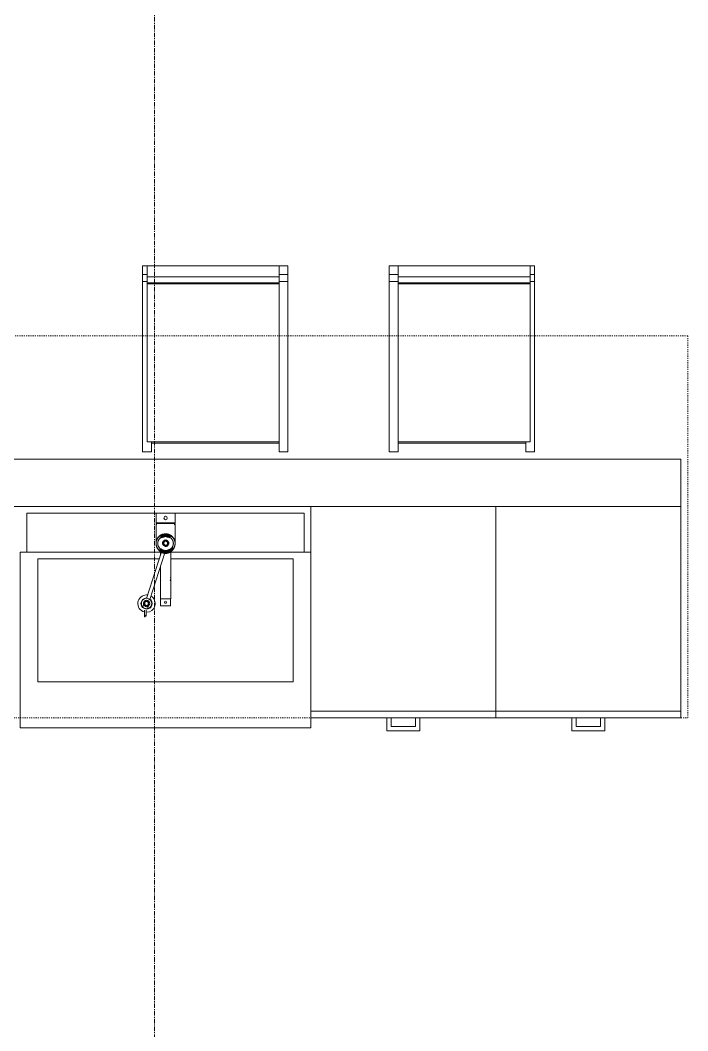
# Model space of a CAD drawing. Header units: inches. Extents: x -4217 to -1814, y 9706 to 12425.
# Drawn here: x -2188.6 to -2112.8, y 10627.2 to 10742 of the extents above; entities that cross this region are included whole.
import ezdxf

# ---------------------------------------------------------------- set-up
doc = ezdxf.new("R2010")
doc.units = ezdxf.units.IN
doc.header["$MEASUREMENT"] = 0
doc.linetypes.add('Dash', pattern=[0.25, 0.125, -0.125])
doc.linetypes.add('Grid Line 1_2_', pattern=[0.875, 0.5, -0.125, 0.125, -0.125])
for name, color, linetype, lineweight in [('A-GENM-2', 250, 'Continuous', 9), ('A-GENM-3', 10, 'Continuous', 50), ('A-WALL-4', 50, 'Continuous', 13), ('I-FURN-1', 250, 'Continuous', 9), ('P-SANR-FIXT-2', 250, 'Continuous', 9), ('Q-CASE-3', 250, 'Continuous', 9), ('Q-CASE-HDLN-1', 250, 'Dash', 9), ('S-GRID-1', 1, 'Grid Line 1_2_', 9)]:
    doc.layers.add(name, color=color, linetype=linetype, lineweight=lineweight)

msp = doc.modelspace()

# ---------------------------------------------------------------- linework, layer by layer
at = {"layer": 'A-GENM-2'}
for p, q in [((-2173.1669, 10686.00475), (-2173.1669, 10684.9018)), ((-2173.1669, 10686.00475), (-2171.00155, 10686.00475)), ((-2171.00155, 10684.9018), (-2171.00155, 10686.00475)), ((-2171.00155, 10684.9018), (-2173.1669, 10684.9018)), ((-2173.1669, 10684.82365), (-2173.1669, 10682.55987)), ((-2173.1669, 10684.82365), (-2171.00155, 10684.82365)), ((-2173.10785, 10684.9018), (-2173.10785, 10684.66131)), ((-2171.0606, 10684.66131), (-2171.0606, 10684.9018)), ((-2171.00155, 10682.55987), (-2171.00155, 10684.82365)), ((-2172.54627, 10681.5894), (-2174.25946, 10676.31675)), ((-2173.8857, 10676.193), (-2172.16974, 10681.47419)), ((-2172.67478, 10681.66), (-2172.67478, 10681.19389)), ((-2171.49367, 10676.26065), (-2171.49367, 10681.66)), ((-2172.67478, 10679.92809), (-2172.67478, 10676.26065)), ((-2172.67478, 10678.58507), (-2172.67478, 10677.66793)), ((-2171.49367, 10677.66793), (-2171.49367, 10678.58507)), ((-2172.65465, 10676.26065), (-2172.67478, 10676.26065)), ((-2172.65509, 10676.26065), (-2172.65509, 10675.47325)), ((-2172.59566, 10676.26065), (-2172.60647, 10676.26065)), ((-2172.50181, 10676.26065), (-2172.58104, 10676.26065)), ((-2172.3795, 10676.26065), (-2172.48918, 10676.26065)), ((-2172.23707, 10676.26065), (-2172.3702, 10676.26065)), ((-2172.36966, 10676.26065), (-2172.23731, 10676.26065)), ((-2171.93636, 10676.26065), (-2172.23209, 10676.26065)), ((-2172.23198, 10676.26065), (-2171.93647, 10676.26065)), ((-2171.79825, 10676.26065), (-2171.93138, 10676.26065)), ((-2171.93114, 10676.26065), (-2171.79879, 10676.26065)), ((-2171.67927, 10676.26065), (-2171.78895, 10676.26065)), ((-2171.58741, 10676.26065), (-2171.66664, 10676.26065)), ((-2171.49367, 10676.26065), (-2171.57279, 10676.26065)), ((-2171.51336, 10675.47325), (-2171.51336, 10676.26065)), ((-2174.67641, 10675.32636), (-2174.54413, 10675.74551)), ((-2174.54413, 10675.74551), (-2174.49222, 10675.72913)), ((-2173.99399, 10675.57189), (-2174.12737, 10675.14926)), ((-2171.51336, 10675.47325), (-2172.65509, 10675.47325)), ((-2174.48218, 10674.98128), (-2174.48218, 10674.31614)), ((-2174.28533, 10674.31614), (-2174.28533, 10674.98128))]:
    msp.add_line(p, q, dxfattribs=at)
at = {"layer": 'A-GENM-2', "flags": 128}
for points in [[(-2172.08423, 10683.58892), (-2172.12731, 10683.58811), (-2172.17032, 10683.58566), (-2172.2132, 10683.58159), (-2172.25588, 10683.57591), (-2172.29829, 10683.56861), (-2172.34037, 10683.55971), (-2172.38205, 10683.54923), (-2172.42327, 10683.53718), (-2172.46395, 10683.52357), (-2172.50405, 10683.50843), (-2172.54348, 10683.49177), (-2172.5822, 10683.47364), (-2172.62014, 10683.45404), (-2172.65724, 10683.43301), (-2172.69343, 10683.41059), (-2172.72867, 10683.3868), (-2172.7629, 10683.36169), (-2172.79605, 10683.33528), (-2172.82809, 10683.30763), (-2172.85894, 10683.27877), (-2172.88857, 10683.24874), (-2172.91692, 10683.2176), (-2172.94395, 10683.1854), (-2172.96962, 10683.15217), (-2172.99387, 10683.11798), (-2173.01667, 10683.08288), (-2173.03798, 10683.04693), (-2173.05776, 10683.01018), (-2173.07599, 10682.97269), (-2173.09262, 10682.93452), (-2173.10763, 10682.89573), (-2173.12099, 10682.85639), (-2173.13268, 10682.81657), (-2173.14269, 10682.77632), (-2173.15098, 10682.73571), (-2173.15756, 10682.69481), (-2173.16239, 10682.65368), (-2173.16549, 10682.6124), (-2173.16684, 10682.57104), (-2173.1669, 10682.55987)], [(-2172.08423, 10683.64254), (-2172.12752, 10683.64168), (-2172.17075, 10683.63908), (-2172.21383, 10683.63476), (-2172.25672, 10683.62872), (-2172.29932, 10683.62096), (-2172.34158, 10683.61151), (-2172.38343, 10683.60038), (-2172.4248, 10683.58758), (-2172.46562, 10683.57314), (-2172.50584, 10683.55708), (-2172.54538, 10683.53942), (-2172.58418, 10683.5202), (-2172.62219, 10683.49944), (-2172.65933, 10683.47717), (-2172.69555, 10683.45344), (-2172.73079, 10683.42828), (-2172.765, 10683.40173), (-2172.79813, 10683.37383), (-2172.8301, 10683.34463), (-2172.86089, 10683.31418), (-2172.89043, 10683.28251), (-2172.91869, 10683.2497), (-2172.9456, 10683.21577), (-2172.97115, 10683.1808), (-2172.99527, 10683.14484), (-2173.01793, 10683.10794), (-2173.0391, 10683.07016), (-2173.05874, 10683.03157), (-2173.07683, 10682.99222), (-2173.09332, 10682.95218), (-2173.1082, 10682.91152), (-2173.12145, 10682.87029)], [(-2172.73079, 10683.42828), (-2172.765, 10683.40173), (-2172.79813, 10683.37383), (-2172.8301, 10683.34463), (-2172.86089, 10683.31418), (-2172.89043, 10683.28251), (-2172.91869, 10683.2497), (-2172.9456, 10683.21577), (-2172.97115, 10683.1808), (-2172.99527, 10683.14484), (-2173.01793, 10683.10794), (-2173.0391, 10683.07016), (-2173.05874, 10683.03157), (-2173.07683, 10682.99222), (-2173.09332, 10682.95218)], [(-2172.73079, 10683.42828), (-2172.765, 10683.40173), (-2172.79813, 10683.37383), (-2172.8301, 10683.34463), (-2172.86089, 10683.31418), (-2172.89043, 10683.28251), (-2172.91869, 10683.2497), (-2172.9456, 10683.21577), (-2172.97115, 10683.1808), (-2172.99527, 10683.14484), (-2173.01793, 10683.10794), (-2173.0391, 10683.07016), (-2173.05874, 10683.03157), (-2173.07683, 10682.99222), (-2173.09332, 10682.95218)], [(-2172.73079, 10683.42828), (-2172.765, 10683.40173), (-2172.79813, 10683.37383), (-2172.8301, 10683.34463), (-2172.86089, 10683.31418), (-2172.89043, 10683.28251), (-2172.91869, 10683.2497), (-2172.9456, 10683.21577), (-2172.97115, 10683.1808), (-2172.99527, 10683.14484), (-2173.01793, 10683.10794), (-2173.0391, 10683.07016), (-2173.05874, 10683.03157), (-2173.07683, 10682.99222), (-2173.09332, 10682.95218)], [(-2172.73079, 10683.42828), (-2172.765, 10683.40173), (-2172.79813, 10683.37383), (-2172.8301, 10683.34463), (-2172.86089, 10683.31418), (-2172.89043, 10683.28251), (-2172.91869, 10683.2497), (-2172.9456, 10683.21577), (-2172.97115, 10683.1808), (-2172.99527, 10683.14484), (-2173.01793, 10683.10794), (-2173.0391, 10683.07016), (-2173.05874, 10683.03157), (-2173.07683, 10682.99222), (-2173.09332, 10682.95218)], [(-2172.73079, 10683.42828), (-2172.765, 10683.40173), (-2172.79813, 10683.37383), (-2172.8301, 10683.34463), (-2172.86089, 10683.31418), (-2172.89043, 10683.28251), (-2172.91869, 10683.2497), (-2172.9456, 10683.21577), (-2172.97115, 10683.1808), (-2172.99527, 10683.14484), (-2173.01793, 10683.10794), (-2173.0391, 10683.07016), (-2173.05874, 10683.03157), (-2173.07683, 10682.99222), (-2173.09332, 10682.95218)], [(-2172.97005, 10682.55987), (-2172.96935, 10682.59292), (-2172.96726, 10682.62592), (-2172.96376, 10682.65882), (-2172.95888, 10682.69157), (-2172.95262, 10682.72412), (-2172.94498, 10682.75642), (-2172.93598, 10682.78841), (-2172.92563, 10682.82006), (-2172.91394, 10682.8513), (-2172.90093, 10682.88209), (-2172.88662, 10682.91239), (-2172.87103, 10682.94214), (-2172.85419, 10682.9713), (-2172.83611, 10682.99981), (-2172.81682, 10683.02764), (-2172.79636, 10683.05474), (-2172.77475, 10683.08107), (-2172.75203, 10683.10657), (-2172.72823, 10683.13122), (-2172.70339, 10683.15496), (-2172.67754, 10683.17777), (-2172.65073, 10683.19959), (-2172.623, 10683.2204), (-2172.59438, 10683.24016), (-2172.56494, 10683.25883), (-2172.53471, 10683.27639), (-2172.50374, 10683.29279), (-2172.47209, 10683.30803), (-2172.43979, 10683.32206), (-2172.40692, 10683.33487), (-2172.37351, 10683.34643), (-2172.33963, 10683.35672), (-2172.30532, 10683.36572), (-2172.27065, 10683.37343), (-2172.23567, 10683.37981), (-2172.20045, 10683.38487), (-2172.16503, 10683.3886), (-2172.12947, 10683.39098), (-2172.09385, 10683.39202), (-2172.08423, 10683.39207)], [(-2172.08423, 10683.64254), (-2172.12752, 10683.64168), (-2172.17075, 10683.63908), (-2172.21383, 10683.63476), (-2172.25672, 10683.62872), (-2172.29932, 10683.62096), (-2172.34158, 10683.61151), (-2172.38343, 10683.60038), (-2172.4248, 10683.58758), (-2172.46562, 10683.57314), (-2172.50584, 10683.55708), (-2172.54538, 10683.53942), (-2172.58418, 10683.5202), (-2172.62219, 10683.49944), (-2172.65933, 10683.47717), (-2172.69555, 10683.45344)], [(-2172.08423, 10683.64254), (-2172.12752, 10683.64168), (-2172.17075, 10683.63908), (-2172.21383, 10683.63476), (-2172.25672, 10683.62872), (-2172.29932, 10683.62096), (-2172.34158, 10683.61151), (-2172.38343, 10683.60038), (-2172.4248, 10683.58758), (-2172.46562, 10683.57314), (-2172.50584, 10683.55708), (-2172.54538, 10683.53942), (-2172.58418, 10683.5202), (-2172.62219, 10683.49944), (-2172.65933, 10683.47717), (-2172.69555, 10683.45344)], [(-2172.08423, 10683.64254), (-2172.12752, 10683.64168), (-2172.17075, 10683.63908), (-2172.21383, 10683.63476), (-2172.25672, 10683.62872), (-2172.29932, 10683.62096), (-2172.34158, 10683.61151), (-2172.38343, 10683.60038), (-2172.4248, 10683.58758), (-2172.46562, 10683.57314), (-2172.50584, 10683.55708), (-2172.54538, 10683.53942), (-2172.58418, 10683.5202), (-2172.62219, 10683.49944), (-2172.65933, 10683.47717), (-2172.69555, 10683.45344)], [(-2172.08423, 10683.64254), (-2172.12752, 10683.64168), (-2172.17075, 10683.63908), (-2172.21383, 10683.63476), (-2172.25672, 10683.62872), (-2172.29932, 10683.62096), (-2172.34158, 10683.61151), (-2172.38343, 10683.60038), (-2172.4248, 10683.58758), (-2172.46562, 10683.57314), (-2172.50584, 10683.55708), (-2172.54538, 10683.53942), (-2172.58418, 10683.5202), (-2172.62219, 10683.49944), (-2172.65933, 10683.47717), (-2172.69555, 10683.45344)], [(-2172.08423, 10683.64254), (-2172.12752, 10683.64168), (-2172.17075, 10683.63908), (-2172.21383, 10683.63476), (-2172.25672, 10683.62872), (-2172.29932, 10683.62096), (-2172.34158, 10683.61151), (-2172.38343, 10683.60038), (-2172.4248, 10683.58758), (-2172.46562, 10683.57314), (-2172.50584, 10683.55708), (-2172.54538, 10683.53942), (-2172.58418, 10683.5202), (-2172.62219, 10683.49944), (-2172.65933, 10683.47717), (-2172.69555, 10683.45344)], [(-2171.05289, 10682.88933), (-2171.06689, 10682.9303), (-2171.08252, 10682.97069), (-2171.09975, 10683.01042), (-2171.11855, 10683.04943), (-2171.1389, 10683.08765), (-2171.16077, 10683.12503), (-2171.18411, 10683.16151), (-2171.20888, 10683.19702), (-2171.23506, 10683.23152), (-2171.2626, 10683.26494), (-2171.29145, 10683.29723), (-2171.32158, 10683.32834), (-2171.35292, 10683.35823), (-2171.38543, 10683.38683), (-2171.41906, 10683.41412), (-2171.45375, 10683.44003), (-2171.48945, 10683.46454), (-2171.5261, 10683.4876), (-2171.56365, 10683.50918), (-2171.60203, 10683.52924), (-2171.64118, 10683.54774), (-2171.68104, 10683.56467), (-2171.72154, 10683.57999), (-2171.76263, 10683.59368), (-2171.80422, 10683.60571), (-2171.84627, 10683.61607), (-2171.8887, 10683.62474), (-2171.93144, 10683.63171), (-2171.97442, 10683.63696), (-2172.01758, 10683.64049), (-2172.06085, 10683.64229), (-2172.08423, 10683.64254)], [(-2171.45375, 10683.44003), (-2171.48945, 10683.46454), (-2171.5261, 10683.4876), (-2171.56365, 10683.50918), (-2171.60203, 10683.52924), (-2171.64118, 10683.54774), (-2171.68104, 10683.56467), (-2171.72154, 10683.57999), (-2171.76263, 10683.59368), (-2171.80422, 10683.60571), (-2171.84627, 10683.61607), (-2171.8887, 10683.62474), (-2171.93144, 10683.63171), (-2171.97442, 10683.63696), (-2172.01758, 10683.64049), (-2172.06085, 10683.64229), (-2172.08423, 10683.64254)], [(-2171.45375, 10683.44003), (-2171.48945, 10683.46454), (-2171.5261, 10683.4876), (-2171.56365, 10683.50918), (-2171.60203, 10683.52924), (-2171.64118, 10683.54774), (-2171.68104, 10683.56467), (-2171.72154, 10683.57999), (-2171.76263, 10683.59368), (-2171.80422, 10683.60571), (-2171.84627, 10683.61607), (-2171.8887, 10683.62474), (-2171.93144, 10683.63171), (-2171.97442, 10683.63696), (-2172.01758, 10683.64049), (-2172.06085, 10683.64229), (-2172.08423, 10683.64254)], [(-2171.45375, 10683.44003), (-2171.48945, 10683.46454), (-2171.5261, 10683.4876), (-2171.56365, 10683.50918), (-2171.60203, 10683.52924), (-2171.64118, 10683.54774), (-2171.68104, 10683.56467), (-2171.72154, 10683.57999), (-2171.76263, 10683.59368), (-2171.80422, 10683.60571), (-2171.84627, 10683.61607), (-2171.8887, 10683.62474), (-2171.93144, 10683.63171), (-2171.97442, 10683.63696), (-2172.01758, 10683.64049), (-2172.06085, 10683.64229), (-2172.08423, 10683.64254)], [(-2171.45375, 10683.44003), (-2171.48945, 10683.46454), (-2171.5261, 10683.4876), (-2171.56365, 10683.50918), (-2171.60203, 10683.52924), (-2171.64118, 10683.54774), (-2171.68104, 10683.56467), (-2171.72154, 10683.57999), (-2171.76263, 10683.59368), (-2171.80422, 10683.60571), (-2171.84627, 10683.61607), (-2171.8887, 10683.62474), (-2171.93144, 10683.63171), (-2171.97442, 10683.63696), (-2172.01758, 10683.64049), (-2172.06085, 10683.64229), (-2172.08423, 10683.64254)], [(-2171.45375, 10683.44003), (-2171.48945, 10683.46454), (-2171.5261, 10683.4876), (-2171.56365, 10683.50918), (-2171.60203, 10683.52924), (-2171.64118, 10683.54774), (-2171.68104, 10683.56467), (-2171.72154, 10683.57999), (-2171.76263, 10683.59368), (-2171.80422, 10683.60571), (-2171.84627, 10683.61607), (-2171.8887, 10683.62474), (-2171.93144, 10683.63171), (-2171.97442, 10683.63696), (-2172.01758, 10683.64049), (-2172.06085, 10683.64229), (-2172.08423, 10683.64254)], [(-2171.00155, 10682.55987), (-2171.00242, 10682.60124), (-2171.00505, 10682.64255), (-2171.00942, 10682.68373), (-2171.01552, 10682.72469), (-2171.02335, 10682.76539), (-2171.0329, 10682.80574), (-2171.04414, 10682.84569), (-2171.05705, 10682.88517), (-2171.07162, 10682.92411), (-2171.08782, 10682.96245), (-2171.10561, 10683.00013), (-2171.12498, 10683.03709), (-2171.14588, 10683.07326), (-2171.16828, 10683.1086), (-2171.19215, 10683.14304), (-2171.21743, 10683.17653), (-2171.2441, 10683.20901), (-2171.2721, 10683.24045), (-2171.30139, 10683.27078), (-2171.33192, 10683.29995), (-2171.36364, 10683.32794), (-2171.39649, 10683.35469), (-2171.43044, 10683.38015), (-2171.46541, 10683.4043), (-2171.50135, 10683.4271), (-2171.53821, 10683.4485), (-2171.57593, 10683.46849), (-2171.61444, 10683.48702), (-2171.65369, 10683.50408), (-2171.69361, 10683.51963), (-2171.73415, 10683.53365), (-2171.77523, 10683.54613), (-2171.81679, 10683.55704), (-2171.85876, 10683.56637), (-2171.90109, 10683.5741), (-2171.94371, 10683.58022), (-2171.98654, 10683.58472), (-2172.02952, 10683.58761), (-2172.07259, 10683.58886), (-2172.08423, 10683.58892)], [(-2172.08423, 10683.39207), (-2172.04859, 10683.3914), (-2172.01301, 10683.38938), (-2171.97755, 10683.38601), (-2171.94226, 10683.38131), (-2171.90721, 10683.37528), (-2171.87245, 10683.36793), (-2171.83804, 10683.35928), (-2171.80404, 10683.34933), (-2171.7705, 10683.33811), (-2171.73747, 10683.32564), (-2171.70502, 10683.31194), (-2171.67319, 10683.29702), (-2171.64203, 10683.28093), (-2171.61159, 10683.26368), (-2171.58193, 10683.24531), (-2171.55309, 10683.22584), (-2171.52512, 10683.20531), (-2171.49805, 10683.18376), (-2171.47194, 10683.16121), (-2171.44682, 10683.13772), (-2171.42274, 10683.11331), (-2171.39972, 10683.08803), (-2171.37781, 10683.06193), (-2171.35704, 10683.03503), (-2171.33743, 10683.00739), (-2171.31902, 10682.97906), (-2171.30184, 10682.95007), (-2171.28591, 10682.92047), (-2171.27126, 10682.89032), (-2171.25789, 10682.85966), (-2171.24585, 10682.82853), (-2171.23513, 10682.79699), (-2171.22577, 10682.76509), (-2171.21776, 10682.73287), (-2171.21112, 10682.70038), (-2171.20587, 10682.66768), (-2171.202, 10682.63481), (-2171.19953, 10682.60183), (-2171.19845, 10682.56879), (-2171.1984, 10682.55987)], [(-2171.06689, 10682.9303), (-2171.08252, 10682.97069), (-2171.09975, 10683.01042), (-2171.11855, 10683.04943), (-2171.1389, 10683.08765), (-2171.16077, 10683.12503), (-2171.18411, 10683.16151), (-2171.20888, 10683.19702), (-2171.23506, 10683.23152), (-2171.2626, 10683.26494), (-2171.29145, 10683.29723), (-2171.32158, 10683.32834), (-2171.35292, 10683.35823), (-2171.38543, 10683.38683), (-2171.41906, 10683.41412)], [(-2171.06689, 10682.9303), (-2171.08252, 10682.97069), (-2171.09975, 10683.01042), (-2171.11855, 10683.04943), (-2171.1389, 10683.08765), (-2171.16077, 10683.12503), (-2171.18411, 10683.16151), (-2171.20888, 10683.19702), (-2171.23506, 10683.23152), (-2171.2626, 10683.26494), (-2171.29145, 10683.29723), (-2171.32158, 10683.32834), (-2171.35292, 10683.35823), (-2171.38543, 10683.38683), (-2171.41906, 10683.41412)], [(-2171.06689, 10682.9303), (-2171.08252, 10682.97069), (-2171.09975, 10683.01042), (-2171.11855, 10683.04943), (-2171.1389, 10683.08765), (-2171.16077, 10683.12503), (-2171.18411, 10683.16151), (-2171.20888, 10683.19702), (-2171.23506, 10683.23152), (-2171.2626, 10683.26494), (-2171.29145, 10683.29723), (-2171.32158, 10683.32834), (-2171.35292, 10683.35823), (-2171.38543, 10683.38683), (-2171.41906, 10683.41412)], [(-2171.06689, 10682.9303), (-2171.08252, 10682.97069), (-2171.09975, 10683.01042), (-2171.11855, 10683.04943), (-2171.1389, 10683.08765), (-2171.16077, 10683.12503), (-2171.18411, 10683.16151), (-2171.20888, 10683.19702), (-2171.23506, 10683.23152), (-2171.2626, 10683.26494), (-2171.29145, 10683.29723), (-2171.32158, 10683.32834), (-2171.35292, 10683.35823), (-2171.38543, 10683.38683), (-2171.41906, 10683.41412)], [(-2171.06689, 10682.9303), (-2171.08252, 10682.97069), (-2171.09975, 10683.01042), (-2171.11855, 10683.04943), (-2171.1389, 10683.08765), (-2171.16077, 10683.12503), (-2171.18411, 10683.16151), (-2171.20888, 10683.19702), (-2171.23506, 10683.23152), (-2171.2626, 10683.26494), (-2171.29145, 10683.29723), (-2171.32158, 10683.32834), (-2171.35292, 10683.35823), (-2171.38543, 10683.38683), (-2171.41906, 10683.41412)], [(-2173.1669, 10682.55987), (-2173.16603, 10682.51849), (-2173.1634, 10682.47718), (-2173.15903, 10682.43601), (-2173.15293, 10682.39504), (-2173.1451, 10682.35435), (-2173.13555, 10682.31399), (-2173.12431, 10682.27404), (-2173.1114, 10682.23457), (-2173.09683, 10682.19563), (-2173.08063, 10682.15729), (-2173.06284, 10682.11961), (-2173.04347, 10682.08265), (-2173.02257, 10682.04647), (-2173.00017, 10682.01114), (-2172.9763, 10681.9767), (-2172.95102, 10681.94321), (-2172.92435, 10681.91072), (-2172.89635, 10681.87929), (-2172.86706, 10681.84896), (-2172.83653, 10681.81978), (-2172.80481, 10681.7918), (-2172.77196, 10681.76505), (-2172.73801, 10681.73958), (-2172.70304, 10681.71543)], [(-2173.13303, 10682.82856), (-2173.14294, 10682.78641), (-2173.15115, 10682.74389), (-2173.15765, 10682.70107), (-2173.16244, 10682.65804), (-2173.16551, 10682.61484), (-2173.16684, 10682.57156), (-2173.16644, 10682.52825), (-2173.16431, 10682.485), (-2173.16045, 10682.44187), (-2173.15487, 10682.39893), (-2173.14758, 10682.35624), (-2173.13859, 10682.31388), (-2173.12791, 10682.27191), (-2173.11556, 10682.23041), (-2173.10156, 10682.18943), (-2173.08593, 10682.14904), (-2173.0687, 10682.10931), (-2173.0499, 10682.07031), (-2173.02955, 10682.03208), (-2173.00768, 10681.9947), (-2172.98434, 10681.95822), (-2172.95957, 10681.92271), (-2172.93339, 10681.88822), (-2172.90585, 10681.8548), (-2172.877, 10681.8225), (-2172.84687, 10681.79139), (-2172.81553, 10681.76151), (-2172.78302, 10681.7329), (-2172.74939, 10681.70562)], [(-2173.13303, 10682.82856), (-2173.14294, 10682.78641), (-2173.15115, 10682.74389), (-2173.15765, 10682.70107), (-2173.16244, 10682.65804), (-2173.16551, 10682.61484), (-2173.16684, 10682.57156), (-2173.16644, 10682.52825), (-2173.16431, 10682.485), (-2173.16045, 10682.44187), (-2173.15487, 10682.39893), (-2173.14758, 10682.35624), (-2173.13859, 10682.31388), (-2173.12791, 10682.27191), (-2173.11556, 10682.23041)], [(-2173.13303, 10682.82856), (-2173.14294, 10682.78641), (-2173.15115, 10682.74389), (-2173.15765, 10682.70107), (-2173.16244, 10682.65804), (-2173.16551, 10682.61484), (-2173.16684, 10682.57156), (-2173.16644, 10682.52825), (-2173.16431, 10682.485), (-2173.16045, 10682.44187), (-2173.15487, 10682.39893), (-2173.14758, 10682.35624), (-2173.13859, 10682.31388), (-2173.12791, 10682.27191), (-2173.11556, 10682.23041)], [(-2173.13303, 10682.82856), (-2173.14294, 10682.78641), (-2173.15115, 10682.74389), (-2173.15765, 10682.70107), (-2173.16244, 10682.65804), (-2173.16551, 10682.61484), (-2173.16684, 10682.57156), (-2173.16644, 10682.52825), (-2173.16431, 10682.485), (-2173.16045, 10682.44187), (-2173.15487, 10682.39893), (-2173.14758, 10682.35624), (-2173.13859, 10682.31388), (-2173.12791, 10682.27191), (-2173.11556, 10682.23041)], [(-2173.13303, 10682.82856), (-2173.14294, 10682.78641), (-2173.15115, 10682.74389), (-2173.15765, 10682.70107), (-2173.16244, 10682.65804), (-2173.16551, 10682.61484), (-2173.16684, 10682.57156), (-2173.16644, 10682.52825), (-2173.16431, 10682.485), (-2173.16045, 10682.44187), (-2173.15487, 10682.39893), (-2173.14758, 10682.35624), (-2173.13859, 10682.31388), (-2173.12791, 10682.27191), (-2173.11556, 10682.23041)], [(-2173.13303, 10682.82856), (-2173.14294, 10682.78641), (-2173.15115, 10682.74389), (-2173.15765, 10682.70107), (-2173.16244, 10682.65804), (-2173.16551, 10682.61484), (-2173.16684, 10682.57156), (-2173.16644, 10682.52825), (-2173.16431, 10682.485), (-2173.16045, 10682.44187), (-2173.15487, 10682.39893), (-2173.14758, 10682.35624), (-2173.13859, 10682.31388), (-2173.12791, 10682.27191), (-2173.11556, 10682.23041)], [(-2173.10156, 10682.18943), (-2173.08593, 10682.14904), (-2173.0687, 10682.10931), (-2173.0499, 10682.07031), (-2173.02955, 10682.03208), (-2173.00768, 10681.9947), (-2172.98434, 10681.95822), (-2172.95957, 10681.92271), (-2172.93339, 10681.88822), (-2172.90585, 10681.8548), (-2172.877, 10681.8225), (-2172.84687, 10681.79139), (-2172.81553, 10681.76151), (-2172.78302, 10681.7329), (-2172.74939, 10681.70562)], [(-2173.10156, 10682.18943), (-2173.08593, 10682.14904), (-2173.0687, 10682.10931), (-2173.0499, 10682.07031), (-2173.02955, 10682.03208), (-2173.00768, 10681.9947), (-2172.98434, 10681.95822), (-2172.95957, 10681.92271), (-2172.93339, 10681.88822), (-2172.90585, 10681.8548), (-2172.877, 10681.8225), (-2172.84687, 10681.79139), (-2172.81553, 10681.76151), (-2172.78302, 10681.7329), (-2172.74939, 10681.70562)], [(-2173.10156, 10682.18943), (-2173.08593, 10682.14904), (-2173.0687, 10682.10931), (-2173.0499, 10682.07031), (-2173.02955, 10682.03208), (-2173.00768, 10681.9947), (-2172.98434, 10681.95822), (-2172.95957, 10681.92271), (-2172.93339, 10681.88822), (-2172.90585, 10681.8548), (-2172.877, 10681.8225), (-2172.84687, 10681.79139), (-2172.81553, 10681.76151), (-2172.78302, 10681.7329), (-2172.74939, 10681.70562)], [(-2173.10156, 10682.18943), (-2173.08593, 10682.14904), (-2173.0687, 10682.10931), (-2173.0499, 10682.07031), (-2173.02955, 10682.03208), (-2173.00768, 10681.9947), (-2172.98434, 10681.95822), (-2172.95957, 10681.92271), (-2172.93339, 10681.88822), (-2172.90585, 10681.8548), (-2172.877, 10681.8225), (-2172.84687, 10681.79139), (-2172.81553, 10681.76151), (-2172.78302, 10681.7329), (-2172.74939, 10681.70562)], [(-2173.10156, 10682.18943), (-2173.08593, 10682.14904), (-2173.0687, 10682.10931), (-2173.0499, 10682.07031), (-2173.02955, 10682.03208), (-2173.00768, 10681.9947), (-2172.98434, 10681.95822), (-2172.95957, 10681.92271), (-2172.93339, 10681.88822), (-2172.90585, 10681.8548), (-2172.877, 10681.8225), (-2172.84687, 10681.79139), (-2172.81553, 10681.76151), (-2172.78302, 10681.7329), (-2172.74939, 10681.70562)], [(-2172.08423, 10681.72766), (-2172.11986, 10681.72834), (-2172.15544, 10681.73036), (-2172.1909, 10681.73372), (-2172.22619, 10681.73842), (-2172.26124, 10681.74445), (-2172.296, 10681.7518), (-2172.33041, 10681.76046), (-2172.36441, 10681.7704), (-2172.39795, 10681.78162), (-2172.43098, 10681.79409), (-2172.46343, 10681.8078), (-2172.49526, 10681.82271), (-2172.52642, 10681.83881), (-2172.55686, 10681.85605), (-2172.58652, 10681.87443), (-2172.61536, 10681.8939), (-2172.64333, 10681.91442), (-2172.6704, 10681.93598), (-2172.69651, 10681.95852), (-2172.72163, 10681.98202), (-2172.74571, 10682.00642), (-2172.76873, 10682.0317), (-2172.79064, 10682.05781), (-2172.81141, 10682.0847), (-2172.83102, 10682.11234), (-2172.84943, 10682.14068), (-2172.86661, 10682.16967), (-2172.88254, 10682.19926), (-2172.89719, 10682.22941), (-2172.91056, 10682.26008), (-2172.9226, 10682.2912), (-2172.93332, 10682.32274), (-2172.94269, 10682.35465), (-2172.95069, 10682.38687), (-2172.95733, 10682.41935), (-2172.96258, 10682.45205), (-2172.96645, 10682.48492), (-2172.96892, 10682.5179), (-2172.97, 10682.55094), (-2172.97005, 10682.55987)], [(-2171.1984, 10682.55987), (-2171.1991, 10682.52681), (-2171.20119, 10682.49381), (-2171.20469, 10682.46091), (-2171.20957, 10682.42816), (-2171.21583, 10682.39561), (-2171.22347, 10682.36332), (-2171.23247, 10682.33132), (-2171.24282, 10682.29968), (-2171.25451, 10682.26843), (-2171.26752, 10682.23764), (-2171.28183, 10682.20735), (-2171.29742, 10682.1776), (-2171.31426, 10682.14844), (-2171.33234, 10682.11992), (-2171.35163, 10682.09209), (-2171.37209, 10682.06499), (-2171.3937, 10682.03867), (-2171.41642, 10682.01316), (-2171.44022, 10681.98852), (-2171.46506, 10681.96477), (-2171.49091, 10681.94197), (-2171.51772, 10681.92014), (-2171.54545, 10681.89933), (-2171.57407, 10681.87958), (-2171.60351, 10681.8609), (-2171.63374, 10681.84335), (-2171.66471, 10681.82694), (-2171.69636, 10681.81171), (-2171.72866, 10681.79767), (-2171.76153, 10681.78487), (-2171.79494, 10681.77331), (-2171.82882, 10681.76302), (-2171.86313, 10681.75401), (-2171.8978, 10681.74631), (-2171.93278, 10681.73992), (-2171.968, 10681.73486), (-2172.00342, 10681.73113), (-2172.03898, 10681.72875), (-2172.0746, 10681.72771), (-2172.08423, 10681.72766)], [(-2171.33835, 10681.7751), (-2171.30756, 10681.80556), (-2171.27802, 10681.83722), (-2171.24976, 10681.87004), (-2171.22285, 10681.90396), (-2171.19731, 10681.93893), (-2171.17318, 10681.97489), (-2171.15052, 10682.01179), (-2171.12935, 10682.04957), (-2171.10971, 10682.08816), (-2171.09162, 10682.12751), (-2171.07513, 10682.16755)], [(-2171.33835, 10681.7751), (-2171.30756, 10681.80556), (-2171.27802, 10681.83722), (-2171.24976, 10681.87004), (-2171.22285, 10681.90396), (-2171.19731, 10681.93893), (-2171.17318, 10681.97489), (-2171.15052, 10682.01179), (-2171.12935, 10682.04957), (-2171.10971, 10682.08816), (-2171.09162, 10682.12751), (-2171.07513, 10682.16755)], [(-2171.33835, 10681.7751), (-2171.30756, 10681.80556), (-2171.27802, 10681.83722), (-2171.24976, 10681.87004), (-2171.22285, 10681.90396), (-2171.19731, 10681.93893), (-2171.17318, 10681.97489), (-2171.15052, 10682.01179), (-2171.12935, 10682.04957), (-2171.10971, 10682.08816), (-2171.09162, 10682.12751), (-2171.07513, 10682.16755)], [(-2171.33835, 10681.7751), (-2171.30756, 10681.80556), (-2171.27802, 10681.83722), (-2171.24976, 10681.87004), (-2171.22285, 10681.90396), (-2171.19731, 10681.93893), (-2171.17318, 10681.97489), (-2171.15052, 10682.01179), (-2171.12935, 10682.04957), (-2171.10971, 10682.08816), (-2171.09162, 10682.12751), (-2171.07513, 10682.16755)], [(-2171.33835, 10681.7751), (-2171.30756, 10681.80556), (-2171.27802, 10681.83722), (-2171.24976, 10681.87004), (-2171.22285, 10681.90396), (-2171.19731, 10681.93893), (-2171.17318, 10681.97489), (-2171.15052, 10682.01179), (-2171.12935, 10682.04957), (-2171.10971, 10682.08816), (-2171.09162, 10682.12751), (-2171.07513, 10682.16755)], [(-2171.33835, 10681.7751), (-2171.30756, 10681.80556), (-2171.27802, 10681.83722), (-2171.24976, 10681.87004), (-2171.22285, 10681.90396), (-2171.19731, 10681.93893), (-2171.17318, 10681.97489), (-2171.15052, 10682.01179), (-2171.12935, 10682.04957), (-2171.10971, 10682.08816), (-2171.09162, 10682.12751), (-2171.07513, 10682.16755)], [(-2171.27988, 10681.87099), (-2171.25153, 10681.90213), (-2171.2245, 10681.93434), (-2171.19883, 10681.96756), (-2171.17458, 10682.00175), (-2171.15178, 10682.03685), (-2171.13047, 10682.07281), (-2171.11069, 10682.10956), (-2171.09246, 10682.14705), (-2171.07583, 10682.18522), (-2171.06082, 10682.224), (-2171.04746, 10682.26334), (-2171.03577, 10682.30317), (-2171.02576, 10682.34342), (-2171.01747, 10682.38403), (-2171.01089, 10682.42493), (-2171.00606, 10682.46605), (-2171.00296, 10682.50733), (-2171.00161, 10682.5487), (-2171.00155, 10682.55987)], [(-2171.06025, 10682.20822), (-2171.047, 10682.24945), (-2171.03542, 10682.29117), (-2171.02551, 10682.33333), (-2171.0173, 10682.37585), (-2171.0108, 10682.41866), (-2171.00601, 10682.4617), (-2171.00294, 10682.50489), (-2171.00161, 10682.54818), (-2171.00201, 10682.59148), (-2171.00414, 10682.63473), (-2171.008, 10682.67786), (-2171.01358, 10682.72081), (-2171.02087, 10682.76349), (-2171.02986, 10682.80585), (-2171.04054, 10682.84782)], [(-2171.047, 10682.24945), (-2171.03542, 10682.29117), (-2171.02551, 10682.33333), (-2171.0173, 10682.37585), (-2171.0108, 10682.41866), (-2171.00601, 10682.4617), (-2171.00294, 10682.50489), (-2171.00161, 10682.54818), (-2171.00201, 10682.59148), (-2171.00414, 10682.63473), (-2171.008, 10682.67786), (-2171.01358, 10682.72081), (-2171.02087, 10682.76349), (-2171.02986, 10682.80585), (-2171.04054, 10682.84782)], [(-2171.047, 10682.24945), (-2171.03542, 10682.29117), (-2171.02551, 10682.33333), (-2171.0173, 10682.37585), (-2171.0108, 10682.41866), (-2171.00601, 10682.4617), (-2171.00294, 10682.50489), (-2171.00161, 10682.54818), (-2171.00201, 10682.59148), (-2171.00414, 10682.63473), (-2171.008, 10682.67786), (-2171.01358, 10682.72081), (-2171.02087, 10682.76349), (-2171.02986, 10682.80585), (-2171.04054, 10682.84782)], [(-2171.047, 10682.24945), (-2171.03542, 10682.29117), (-2171.02551, 10682.33333), (-2171.0173, 10682.37585), (-2171.0108, 10682.41866), (-2171.00601, 10682.4617), (-2171.00294, 10682.50489), (-2171.00161, 10682.54818), (-2171.00201, 10682.59148), (-2171.00414, 10682.63473), (-2171.008, 10682.67786), (-2171.01358, 10682.72081), (-2171.02087, 10682.76349), (-2171.02986, 10682.80585), (-2171.04054, 10682.84782)], [(-2171.047, 10682.24945), (-2171.03542, 10682.29117), (-2171.02551, 10682.33333), (-2171.0173, 10682.37585), (-2171.0108, 10682.41866), (-2171.00601, 10682.4617), (-2171.00294, 10682.50489), (-2171.00161, 10682.54818), (-2171.00201, 10682.59148), (-2171.00414, 10682.63473), (-2171.008, 10682.67786), (-2171.01358, 10682.72081), (-2171.02087, 10682.76349), (-2171.02986, 10682.80585), (-2171.04054, 10682.84782)], [(-2171.047, 10682.24945), (-2171.03542, 10682.29117), (-2171.02551, 10682.33333), (-2171.0173, 10682.37585), (-2171.0108, 10682.41866), (-2171.00601, 10682.4617), (-2171.00294, 10682.50489), (-2171.00161, 10682.54818), (-2171.00201, 10682.59148), (-2171.00414, 10682.63473), (-2171.008, 10682.67786), (-2171.01358, 10682.72081), (-2171.02087, 10682.76349), (-2171.02986, 10682.80585), (-2171.04054, 10682.84782)], [(-2172.59125, 10681.60922), (-2172.55271, 10681.59073), (-2172.51343, 10681.57373), (-2172.47349, 10681.55823), (-2172.43294, 10681.54426), (-2172.39184, 10681.53183), (-2172.35027, 10681.52097), (-2172.30828, 10681.5117), (-2172.26594, 10681.50402), (-2172.22332, 10681.49796), (-2172.18048, 10681.4935), (-2172.13749, 10681.49068), (-2172.09442, 10681.48948), (-2172.08423, 10681.48943)], [(-2172.08423, 10681.68628), (-2172.11986, 10681.68696), (-2172.15544, 10681.68898), (-2172.1909, 10681.69234), (-2172.22619, 10681.69704), (-2172.26124, 10681.70307), (-2172.296, 10681.71042), (-2172.33041, 10681.71908), (-2172.36441, 10681.72902), (-2172.39795, 10681.74024), (-2172.43098, 10681.75271), (-2172.46343, 10681.76642), (-2172.49526, 10681.78133), (-2172.52642, 10681.79742), (-2172.55686, 10681.81467), (-2172.58085, 10681.82941)], [(-2172.52727, 10681.57199), (-2172.48741, 10681.55506), (-2172.44691, 10681.53974), (-2172.40582, 10681.52606), (-2172.36423, 10681.51402), (-2172.32218, 10681.50366), (-2172.27975, 10681.49499), (-2172.23701, 10681.48802), (-2172.19403, 10681.48277), (-2172.15087, 10681.47924), (-2172.1076, 10681.47744), (-2172.08423, 10681.47719)], [(-2172.52727, 10681.57199), (-2172.48741, 10681.55506), (-2172.44691, 10681.53974), (-2172.40582, 10681.52606), (-2172.36423, 10681.51402), (-2172.32218, 10681.50366), (-2172.27975, 10681.49499), (-2172.23701, 10681.48802), (-2172.19403, 10681.48277), (-2172.15087, 10681.47924), (-2172.1076, 10681.47744), (-2172.08423, 10681.47719)], [(-2172.52727, 10681.57199), (-2172.48741, 10681.55506), (-2172.44691, 10681.53974), (-2172.40582, 10681.52606), (-2172.36423, 10681.51402), (-2172.32218, 10681.50366), (-2172.27975, 10681.49499), (-2172.23701, 10681.48802), (-2172.19403, 10681.48277), (-2172.15087, 10681.47924), (-2172.1076, 10681.47744), (-2172.08423, 10681.47719)], [(-2172.52727, 10681.57199), (-2172.48741, 10681.55506), (-2172.44691, 10681.53974), (-2172.40582, 10681.52606), (-2172.36423, 10681.51402), (-2172.32218, 10681.50366), (-2172.27975, 10681.49499), (-2172.23701, 10681.48802), (-2172.19403, 10681.48277), (-2172.15087, 10681.47924), (-2172.1076, 10681.47744), (-2172.08423, 10681.47719)], [(-2172.52727, 10681.57199), (-2172.48741, 10681.55506), (-2172.44691, 10681.53974), (-2172.40582, 10681.52606), (-2172.36423, 10681.51402), (-2172.32218, 10681.50366), (-2172.27975, 10681.49499), (-2172.23701, 10681.48802), (-2172.19403, 10681.48277), (-2172.15087, 10681.47924), (-2172.1076, 10681.47744), (-2172.08423, 10681.47719)], [(-2172.52727, 10681.57199), (-2172.48741, 10681.55506), (-2172.44691, 10681.53974), (-2172.40582, 10681.52606), (-2172.36423, 10681.51402), (-2172.32218, 10681.50366), (-2172.27975, 10681.49499), (-2172.23701, 10681.48802), (-2172.19403, 10681.48277), (-2172.15087, 10681.47924), (-2172.1076, 10681.47744), (-2172.08423, 10681.47719)], [(-2171.66572, 10681.78505), (-2171.6974, 10681.76985), (-2171.72971, 10681.75586), (-2171.76261, 10681.74309), (-2171.79603, 10681.73157), (-2171.82993, 10681.72132), (-2171.86425, 10681.71236), (-2171.89893, 10681.7047), (-2171.93391, 10681.69835), (-2171.96915, 10681.69334), (-2172.00457, 10681.68965), (-2172.04013, 10681.68731), (-2172.07576, 10681.68632), (-2172.08423, 10681.68628)], [(-2172.08423, 10681.48943), (-2172.04114, 10681.49025), (-2171.99813, 10681.49269), (-2171.95525, 10681.49676), (-2171.91257, 10681.50244), (-2171.87016, 10681.50974), (-2171.82808, 10681.51864), (-2171.7864, 10681.52912), (-2171.74518, 10681.54118), (-2171.7045, 10681.55478), (-2171.6644, 10681.56993), (-2171.62497, 10681.58658), (-2171.58625, 10681.60472), (-2171.57736, 10681.60914)], [(-2172.08423, 10681.47719), (-2172.04093, 10681.47806), (-2171.9977, 10681.48065), (-2171.95462, 10681.48498), (-2171.91173, 10681.49102), (-2171.86913, 10681.49877), (-2171.82687, 10681.50822), (-2171.78502, 10681.51935), (-2171.74365, 10681.53215), (-2171.70283, 10681.54659), (-2171.66261, 10681.56266)], [(-2172.08423, 10681.47719), (-2172.04093, 10681.47806), (-2171.9977, 10681.48065), (-2171.95462, 10681.48498), (-2171.91173, 10681.49102), (-2171.86913, 10681.49877), (-2171.82687, 10681.50822), (-2171.78502, 10681.51935), (-2171.74365, 10681.53215), (-2171.70283, 10681.54659), (-2171.66261, 10681.56266)], [(-2172.08423, 10681.47719), (-2172.04093, 10681.47806), (-2171.9977, 10681.48065), (-2171.95462, 10681.48498), (-2171.91173, 10681.49102), (-2171.86913, 10681.49877), (-2171.82687, 10681.50822), (-2171.78502, 10681.51935), (-2171.74365, 10681.53215), (-2171.70283, 10681.54659), (-2171.66261, 10681.56266)], [(-2172.08423, 10681.47719), (-2172.04093, 10681.47806), (-2171.9977, 10681.48065), (-2171.95462, 10681.48498), (-2171.91173, 10681.49102), (-2171.86913, 10681.49877), (-2171.82687, 10681.50822), (-2171.78502, 10681.51935), (-2171.74365, 10681.53215), (-2171.70283, 10681.54659), (-2171.66261, 10681.56266)], [(-2172.08423, 10681.47719), (-2172.04093, 10681.47806), (-2171.9977, 10681.48065), (-2171.95462, 10681.48498), (-2171.91173, 10681.49102), (-2171.86913, 10681.49877), (-2171.82687, 10681.50822), (-2171.78502, 10681.51935), (-2171.74365, 10681.53215), (-2171.70283, 10681.54659), (-2171.66261, 10681.56266)], [(-2172.08423, 10681.47719), (-2172.04093, 10681.47806), (-2171.9977, 10681.48065), (-2171.95462, 10681.48498), (-2171.91173, 10681.49102), (-2171.86913, 10681.49877), (-2171.82687, 10681.50822), (-2171.78502, 10681.51935), (-2171.74365, 10681.53215), (-2171.70283, 10681.54659), (-2171.66261, 10681.56266)], [(-2171.62307, 10681.58031), (-2171.58427, 10681.59954), (-2171.54626, 10681.6203), (-2171.50912, 10681.64256), (-2171.4729, 10681.6663)], [(-2171.62307, 10681.58031), (-2171.58427, 10681.59954), (-2171.54626, 10681.6203), (-2171.50912, 10681.64256), (-2171.4729, 10681.6663)], [(-2171.62307, 10681.58031), (-2171.58427, 10681.59954), (-2171.54626, 10681.6203), (-2171.50912, 10681.64256), (-2171.4729, 10681.6663)], [(-2171.62307, 10681.58031), (-2171.58427, 10681.59954), (-2171.54626, 10681.6203), (-2171.50912, 10681.64256), (-2171.4729, 10681.6663)], [(-2171.62307, 10681.58031), (-2171.58427, 10681.59954), (-2171.54626, 10681.6203), (-2171.50912, 10681.64256), (-2171.4729, 10681.6663)], [(-2171.62307, 10681.58031), (-2171.58427, 10681.59954), (-2171.54626, 10681.6203), (-2171.50912, 10681.64256), (-2171.4729, 10681.6663)]]:
    msp.add_lwpolyline(points, dxfattribs=at)
at = {"layer": 'A-GENM-2'}
for centre, radius, start, end in [((-2172.08423, 10685.4383), 0.19685, 90, 270), ((-2172.08423, 10685.4383), 0.19685, 270, 90), ((-2172.08423, 10682.55987), 1.08268, 127.5889399, 160.6452492), ((-2172.08423, 10682.55987), 1.08268, 90, 124.6633147), ((-2172.08423, 10682.55987), 1.08268, 54.8142253, 90), ((-2172.08423, 10682.55987), 1.08268, 19.1524217, 52.4110601), ((-2172.08423, 10682.55987), 1.08268, 165, 195), ((-2172.08423, 10682.55987), 1.08268, 199.1524217, 232.4110601), ((-2172.08423, 10682.55987), 1.08268, 309.2199119, 340.6452492), ((-2172.08423, 10682.55987), 1.08268, 345, 15), ((-2172.08423, 10682.55987), 1.08268, 235.6183898, 240), ((-2172.08423, 10682.55987), 1.08268, 241.2275216, 270), ((-2172.08423, 10682.55987), 1.08268, 270, 304.6633147), ((-2174.24369, 10675.72824), 0.98425, 90, 255), ((-2174.24369, 10675.72824), 0.62992, 90, 270), ((-2174.24369, 10675.72824), 0.59055, 90, 222.8834648), ((-2174.24369, 10675.72824), 0.98425, 83.1291055, 90), ((-2174.24369, 10675.72824), 0.98425, 270, 60), ((-2174.24369, 10675.72824), 0.59055, 281.3602939, 90), ((-2174.24369, 10675.72824), 0.62992, 270, 54.2737778), ((-2174.24369, 10675.72824), 0.59055, 222.8834648, 270), ((-2174.24369, 10675.72824), 0.59055, 270, 281.3602939), ((-2172.08423, 10675.87043), 0.11811, 90, 270), ((-2172.08423, 10675.87043), 0.11811, 270, 90), ((-2174.24369, 10675.72824), 0.98425, 266.3754395, 270)]:
    msp.add_arc(centre, radius, start, end, dxfattribs=at)
for centre, major_axis, ratio, start_param, end_param in [((-2172.08423, 10678.58507), (-0.59055, 0), 0.906307787, 6.021385919, 6.768898585), ((-2172.08423, 10678.58507), (-0.59055, 0), 0.906307787, 2.617993878, 3.403392041), ((-2174.38376, 10674.31614), (-0.09843, 0), 0.984807753, 4.71238898, 7.853981634), ((-2174.38376, 10674.31614), (-0.09843, 0), 0.984807753, 1.570796327, 4.71238898)]:
    msp.add_ellipse(centre, major_axis=major_axis, ratio=ratio, start_param=start_param, end_param=end_param, dxfattribs=at)
at = {"layer": 'A-GENM-3'}
for centre, start, end in [((-2172.07667, 10682.5838), 54.968118, 234.968118), ((-2172.07667, 10682.5838), 234.968118, 54.968118), ((-2174.2365, 10675.74033), 90, 270), ((-2174.2365, 10675.74033), 270, 90)]:
    msp.add_arc(centre, 0.29528, start, end, dxfattribs=at)
for points in [[(-2172.1557, 10683.58133), (-2172.46606, 10683.42178), (-2172.62299, 10683.32437), (-2172.62648, 10683.28908)], [(-2172.62591, 10683.28439), (-2172.614, 10683.25369), (-2172.43343, 10683.29129), (-2172.08423, 10683.39717)], [(-2172.08423, 10683.58356), (-2172.09615, 10683.58369), (-2172.11999, 10683.58345), (-2172.1438, 10683.5822), (-2172.1557, 10683.58133)], [(-2172.01275, 10683.58133), (-2172.02465, 10683.5822), (-2172.04846, 10683.58345), (-2172.0723, 10683.58369), (-2172.08423, 10683.58356)], [(-2172.08423, 10683.39717), (-2171.73502, 10683.29129), (-2171.55445, 10683.25369), (-2171.54254, 10683.28439)], [(-2171.54215, 10683.28567), (-2171.53489, 10683.31776), (-2171.69175, 10683.41631), (-2172.01275, 10683.58133)], [(-2172.08423, 10681.6788), (-2172.11346, 10681.67884), (-2172.17161, 10681.68193), (-2172.22912, 10681.69106), (-2172.25771, 10681.69714)], [(-2171.91074, 10681.69714), (-2171.93933, 10681.69106), (-2171.99684, 10681.68193), (-2172.05499, 10681.67884), (-2172.08423, 10681.6788)]]:
    msp.add_open_spline(points, degree=3, dxfattribs=at)
for points, knots in [([(-2171.43801, 10681.69714), (-2171.42189, 10681.70939), (-2171.39891, 10681.72878), (-2171.37419, 10681.75319), (-2171.36063, 10681.76765), (-2171.35083, 10681.77874), (-2171.34106, 10681.7901), (-2171.32789, 10681.80557), (-2171.31185, 10681.82556), (-2171.29771, 10681.84636), (-2171.28829, 10681.86358), (-2171.28351, 10681.87438), (-2171.2801, 10681.88355), (-2171.27657, 10681.89362), (-2171.27057, 10681.91274), (-2171.2634, 10681.94226), (-2171.26083, 10681.96849), (-2171.26325, 10681.98387), (-2171.26756, 10681.99155), (-2171.27541, 10681.99499), (-2171.29038, 10681.99544), (-2171.31022, 10681.99064), (-2171.33187, 10681.98304), (-2171.34821, 10681.97653), (-2171.36125, 10681.97094), (-2171.37097, 10681.96665), (-2171.37774, 10681.96368), (-2171.38418, 10681.96068), (-2171.39275, 10681.95621), (-2171.40748, 10681.94757), (-2171.42803, 10681.93331), (-2171.44836, 10681.91808), (-2171.46273, 10681.90772), (-2171.471, 10681.90199), (-2171.47726, 10681.89785), (-2171.48354, 10681.89378), (-2171.49191, 10681.8883), (-2171.50654, 10681.87868), (-2171.52748, 10681.86492), (-2171.55281, 10681.84865), (-2171.5871, 10681.82784), (-2171.63089, 10681.80283), (-2171.70244, 10681.76596), (-2171.79576, 10681.72678), (-2171.872, 10681.70549), (-2171.91074, 10681.69714)], [0, 0, 0, 0, 0.055555556, 0.083333333, 0.097222222, 0.111111111, 0.125, 0.138888889, 0.166666667, 0.194444444, 0.208333333, 0.222222222, 0.229166667, 0.236111111, 0.25, 0.277777778, 0.305555556, 0.319444444, 0.333333333, 0.347222222, 0.361111111, 0.388888889, 0.402777778, 0.416666667, 0.430555556, 0.4375, 0.444444444, 0.451388889, 0.458333333, 0.472222222, 0.5, 0.527777778, 0.541666667, 0.548611111, 0.555555556, 0.5625, 0.569444444, 0.583333333, 0.611111111, 0.638888889, 0.666666667, 0.722222222, 0.777777778, 0.888888889, 1, 1, 1, 1]), ([(-2172.25771, 10681.69714), (-2172.27374, 10681.70083), (-2172.3055, 10681.70886), (-2172.3445, 10681.72054), (-2172.37528, 10681.73086), (-2172.39434, 10681.73772), (-2172.40948, 10681.74346), (-2172.42079, 10681.74788), (-2172.4311, 10681.75205), (-2172.44044, 10681.75592), (-2172.45161, 10681.76072), (-2172.46763, 10681.76945), (-2172.48851, 10681.78319), (-2172.51125, 10681.79978), (-2172.5337, 10681.81632), (-2172.5556, 10681.83121), (-2172.57318, 10681.8409), (-2172.58671, 10681.84622), (-2172.59657, 10681.84879), (-2172.6053, 10681.84967), (-2172.61298, 10681.84913), (-2172.62192, 10681.84705), (-2172.63135, 10681.84377), (-2172.64117, 10681.83881), (-2172.6521, 10681.83189), (-2172.66522, 10681.82086), (-2172.68501, 10681.79815), (-2172.70754, 10681.76029), (-2172.72321, 10681.71987), (-2172.73044, 10681.69714)], [0, 0, 0, 0, 0.083333333, 0.166666667, 0.208333333, 0.25, 0.270833333, 0.291666667, 0.3125, 0.328125, 0.34375, 0.375, 0.416666667, 0.458333333, 0.5, 0.541666667, 0.583333333, 0.604166667, 0.625, 0.645833333, 0.661458333, 0.677083333, 0.708333333, 0.729166667, 0.75, 0.791666667, 0.833333333, 0.916666667, 1, 1, 1, 1]), ([(-2172.73044, 10681.69714), (-2172.68432, 10681.6619), (-2172.61182, 10681.61617), (-2172.50634, 10681.5703), (-2172.39731, 10681.53358), (-2172.25634, 10681.50452), (-2172.14205, 10681.49673), (-2172.08423, 10681.49691)], [0, 0, 0, 0, 0.25, 0.375, 0.5, 0.75, 1, 1, 1, 1]), ([(-2172.08423, 10681.49691), (-2172.0066, 10681.4964), (-2171.89298, 10681.50697), (-2171.74327, 10681.54196), (-2171.63469, 10681.57995), (-2171.53339, 10681.63133), (-2171.46916, 10681.67379), (-2171.43801, 10681.69714)], [0, 0, 0, 0, 0.333333333, 0.5, 0.666666667, 0.833333333, 1, 1, 1, 1])]:
    msp.add_open_spline(points, degree=3, knots=knots, dxfattribs=at)
at = {"layer": 'A-WALL-4'}
for p, q in [((-2249.58423, 10692.12991), (-2113.58423, 10692.12991)), ((-2113.58423, 10692.12991), (-2113.58423, 10686.75491)), ((-2113.58423, 10686.75491), (-2249.58423, 10686.75491))]:
    msp.add_line(p, q, dxfattribs=at)
at = {"layer": 'I-FURN-1'}
for p, q in [((-2174.18877, 10714.0709), (-2174.68877, 10714.0709)), ((-2174.68877, 10714.0709), (-2174.68877, 10713.08609)), ((-2174.68877, 10713.08609), (-2174.18877, 10713.08609)), ((-2174.68877, 10713.08609), (-2174.68877, 10712.29071)), ((-2174.18877, 10712.82986), (-2174.18877, 10714.0709)), ((-2159.18877, 10714.0709), (-2174.18877, 10714.0709)), ((-2159.18877, 10714.0709), (-2159.18877, 10712.82986)), ((-2158.18877, 10714.0709), (-2159.18877, 10714.0709)), ((-2159.18877, 10713.08609), (-2158.18877, 10713.08609)), ((-2158.18877, 10713.08609), (-2158.18877, 10714.0709)), ((-2158.18877, 10712.29071), (-2158.18877, 10713.08609)), ((-2145.68877, 10714.0709), (-2146.68877, 10714.0709)), ((-2146.68877, 10714.0709), (-2146.68877, 10713.08609)), ((-2146.68877, 10713.08609), (-2145.68877, 10713.08609)), ((-2146.68877, 10713.08609), (-2146.68877, 10712.29071)), ((-2145.68877, 10712.82986), (-2145.68877, 10714.0709)), ((-2130.68877, 10714.0709), (-2145.68877, 10714.0709)), ((-2130.18877, 10714.0709), (-2130.68877, 10714.0709)), ((-2130.68877, 10714.0709), (-2130.68877, 10712.82986)), ((-2130.68877, 10713.08609), (-2130.18877, 10713.08609)), ((-2130.18877, 10713.08609), (-2130.18877, 10714.0709)), ((-2130.18877, 10712.29071), (-2130.18877, 10713.08609)), ((-2174.68877, 10712.29071), (-2174.18877, 10712.29071)), ((-2174.68877, 10696.35299), (-2174.68877, 10712.29071)), ((-2174.18877, 10712.16501), (-2174.18877, 10712.82986)), ((-2159.18877, 10712.82986), (-2174.18877, 10712.82986)), ((-2174.18877, 10712.16501), (-2159.18877, 10712.16501)), ((-2174.18877, 10712.03648), (-2174.18877, 10712.16501)), ((-2174.18877, 10696.43717), (-2174.18877, 10712.03648)), ((-2174.18877, 10712.03648), (-2159.18877, 10712.03648)), ((-2159.18877, 10712.82986), (-2159.18877, 10712.16501)), ((-2159.18877, 10712.29071), (-2158.18877, 10712.29071)), ((-2159.18877, 10712.16501), (-2159.18877, 10712.03648)), ((-2159.18877, 10712.03648), (-2159.18877, 10696.43717)), ((-2158.18877, 10712.29071), (-2158.18877, 10696.35299)), ((-2146.68877, 10712.29071), (-2145.68877, 10712.29071)), ((-2146.68877, 10696.35299), (-2146.68877, 10712.29071)), ((-2145.68877, 10712.16501), (-2145.68877, 10712.82986)), ((-2130.68877, 10712.82986), (-2145.68877, 10712.82986)), ((-2145.68877, 10712.16501), (-2130.68877, 10712.16501)), ((-2145.68877, 10712.03648), (-2145.68877, 10712.16501)), ((-2145.68877, 10696.43717), (-2145.68877, 10712.03648)), ((-2145.68877, 10712.03648), (-2130.68877, 10712.03648)), ((-2130.68877, 10712.82986), (-2130.68877, 10712.16501)), ((-2130.68877, 10712.29071), (-2130.18877, 10712.29071)), ((-2130.68877, 10712.16501), (-2130.68877, 10712.03648)), ((-2130.68877, 10712.03648), (-2130.68877, 10696.43717)), ((-2130.18877, 10712.29071), (-2130.18877, 10696.35299)), ((-2174.68877, 10694.85674), (-2174.68877, 10696.35299)), ((-2174.18877, 10694.1845), (-2174.18877, 10696.43717)), ((-2159.18877, 10696.43717), (-2159.18877, 10694.1845)), ((-2158.18877, 10696.35299), (-2158.18877, 10694.85674)), ((-2146.68877, 10694.85674), (-2146.68877, 10696.35299)), ((-2145.68877, 10694.1845), (-2145.68877, 10696.43717)), ((-2130.68877, 10696.43717), (-2130.68877, 10694.1845)), ((-2130.18877, 10696.35299), (-2130.18877, 10694.85674)), ((-2174.68877, 10692.93799), (-2174.68877, 10694.85674)), ((-2158.18877, 10694.85674), (-2158.18877, 10692.93799)), ((-2146.68877, 10692.93799), (-2146.68877, 10694.85674)), ((-2130.18877, 10694.85674), (-2130.18877, 10692.93799)), ((-2174.18877, 10694.08454), (-2174.18877, 10694.1845)), ((-2174.18877, 10694.07192), (-2159.18877, 10694.07192)), ((-2173.68877, 10694.08788), (-2173.68877, 10694.01419)), ((-2173.68877, 10694.01419), (-2173.68877, 10693.93549)), ((-2173.68877, 10693.93549), (-2173.68877, 10692.93799)), ((-2159.18877, 10693.93549), (-2173.68877, 10693.93549)), ((-2159.18877, 10694.1845), (-2159.18877, 10694.08454)), ((-2159.18877, 10694.01419), (-2159.18877, 10694.08454)), ((-2159.18877, 10693.93549), (-2159.18877, 10694.01419)), ((-2159.18877, 10692.93799), (-2159.18877, 10693.93549)), ((-2145.68877, 10694.08454), (-2145.68877, 10694.1845)), ((-2145.68877, 10694.08454), (-2145.68877, 10694.01419)), ((-2145.68877, 10694.07192), (-2130.68877, 10694.07192)), ((-2145.68877, 10694.01419), (-2145.68877, 10693.93549)), ((-2131.18877, 10693.93549), (-2145.68877, 10693.93549)), ((-2145.68877, 10693.93549), (-2145.68877, 10692.93799)), ((-2131.18877, 10694.01419), (-2131.18877, 10694.08788)), ((-2131.18877, 10693.93549), (-2131.18877, 10694.01419)), ((-2131.18877, 10692.93799), (-2131.18877, 10693.93549)), ((-2130.68877, 10694.1845), (-2130.68877, 10694.08454)), ((-2174.68877, 10692.93799), (-2173.68877, 10692.93799)), ((-2159.18877, 10692.93799), (-2158.18877, 10692.93799)), ((-2146.68877, 10692.93799), (-2145.68877, 10692.93799)), ((-2131.18877, 10692.93799), (-2130.18877, 10692.93799))]:
    msp.add_line(p, q, dxfattribs=at)
at = {"layer": 'P-SANR-FIXT-2'}
for p, q in [((-2172.67478, 10681.55085), (-2188.58423, 10681.55085)), ((-2188.58423, 10681.55085), (-2188.58423, 10661.59504)), ((-2155.58423, 10681.55085), (-2171.4969, 10681.55085)), ((-2155.58423, 10661.59504), (-2155.58423, 10681.55085)), ((-2186.58423, 10680.7976), (-2172.79649, 10680.7976)), ((-2186.58423, 10666.84179), (-2186.58423, 10680.7976)), ((-2171.4993, 10680.7976), (-2157.58423, 10680.7976)), ((-2157.58423, 10680.7976), (-2157.58423, 10666.84179)), ((-2157.58423, 10666.84179), (-2186.58423, 10666.84179)), ((-2188.58423, 10661.59504), (-2155.58423, 10661.59504))]:
    msp.add_line(p, q, dxfattribs=at)
at = {"layer": 'Q-CASE-3'}
for p, q in [((-2155.58423, 10681.55085), (-2155.58423, 10686.75491)), ((-2155.58423, 10681.55085), (-2155.58423, 10686.75491)), ((-2155.58423, 10686.75491), (-2155.58423, 10663.50491)), ((-2134.58423, 10686.75491), (-2155.58423, 10686.75491)), ((-2134.58423, 10663.50491), (-2134.58423, 10686.75491)), ((-2134.58423, 10686.75491), (-2134.58423, 10663.50491)), ((-2113.58423, 10686.75491), (-2134.58423, 10686.75491)), ((-2113.58423, 10663.50491), (-2113.58423, 10686.75491)), ((-2173.1669, 10686.00491), (-2187.83423, 10686.00491)), ((-2187.83423, 10686.00491), (-2187.83423, 10681.55085)), ((-2156.33423, 10686.00491), (-2171.00155, 10686.00491)), ((-2156.33423, 10681.55085), (-2156.33423, 10686.00491)), ((-2155.58423, 10662.75491), (-2155.58423, 10663.50491)), ((-2155.58423, 10663.50491), (-2134.58423, 10663.50491)), ((-2134.58423, 10662.75491), (-2155.58423, 10662.75491)), ((-2146.95923, 10662.75491), (-2146.95923, 10661.25491)), ((-2146.45985, 10662.75491), (-2146.95923, 10662.75491)), ((-2146.45985, 10661.75428), (-2146.45985, 10662.75491)), ((-2143.7086, 10662.75491), (-2143.20923, 10662.75491)), ((-2143.7086, 10662.75491), (-2143.7086, 10661.75428)), ((-2143.20923, 10661.25491), (-2143.20923, 10662.75491)), ((-2134.58423, 10663.50491), (-2134.58423, 10662.75491)), ((-2134.58423, 10662.75491), (-2134.58423, 10663.50491)), ((-2134.58423, 10663.50491), (-2113.58423, 10663.50491)), ((-2113.58423, 10662.75491), (-2134.58423, 10662.75491)), ((-2125.95923, 10662.75491), (-2125.95923, 10661.25491)), ((-2125.45985, 10662.75491), (-2125.95923, 10662.75491)), ((-2125.45985, 10661.75428), (-2125.45985, 10662.75491)), ((-2122.7086, 10662.75491), (-2122.20923, 10662.75491)), ((-2122.7086, 10662.75491), (-2122.7086, 10661.75428)), ((-2122.20923, 10661.25491), (-2122.20923, 10662.75491)), ((-2113.58423, 10663.50491), (-2113.58423, 10662.75491)), ((-2143.7086, 10661.75428), (-2146.45985, 10661.75428)), ((-2122.7086, 10661.75428), (-2125.45985, 10661.75428)), ((-2146.95923, 10661.25491), (-2143.20923, 10661.25491)), ((-2125.95923, 10661.25491), (-2122.20923, 10661.25491))]:
    msp.add_line(p, q, dxfattribs=at)
at = {"layer": 'Q-CASE-HDLN-1'}
for p, q in [((-2112.79874, 10706.12991), (-2250.33423, 10706.12991)), ((-2112.79874, 10662.75491), (-2112.79874, 10706.12991)), ((-2250.33423, 10662.75491), (-2112.79874, 10662.75491))]:
    msp.add_line(p, q, dxfattribs=at)
at = {"layer": 'S-GRID-1'}
msp.add_line((-2173.32374, 9836.17969), (-2173.32374, 12376.79045), dxfattribs=at)

doc.saveas('drawing.dxf')
